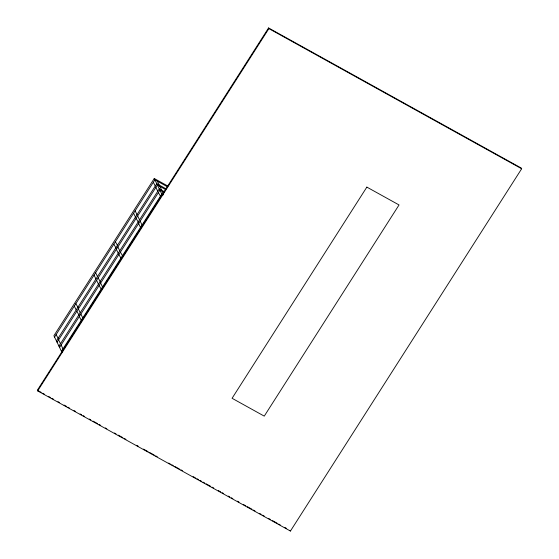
<?xml version="1.0" encoding="UTF-8"?>
<svg xmlns="http://www.w3.org/2000/svg" width="559" height="559" viewBox="0 0 559 559"><rect width="100%" height="100%" fill="white"/><g stroke="black" fill="none" stroke-linecap="round" stroke-linejoin="round"><path stroke-width="0.84" d="M167.986 186.119L154.249 178.503L53.902 335.735L62.098 352.617M54.544 337.063L154.899 179.83L167.12 186.608M56.417 340.92L156.772 183.687L165.981 188.795M57.067 342.248L157.414 185.015L165.869 189.704M158.875 185.553L159.203 185.036L157.331 181.179M58.94 346.105L159.287 188.872L164.73 191.891M59.582 347.432L159.93 190.2L163.871 192.387M61.455 351.29L161.803 194.057L163.326 194.902M37.341 390.238L268.565 27.95L521.337 168.098L521.659 168.762L290.435 531.05L37.663 390.902L37.341 390.238L41.156 392.355M37.663 390.902L268.886 28.614L268.565 27.95M268.886 28.614L521.659 168.762M160.789 196.754L158.393 192.61M138.506 222.531L136.117 218.387M117.767 245.904L115.371 241.761M116.23 248.315L113.833 244.171M122.798 256.274L120.409 252.13M121.261 258.684L118.871 254.541M100.522 282.057L98.125 277.914M101.5 289.646L99.104 285.502M78.239 307.834L75.849 303.691M79.217 315.43L76.828 311.286M58.478 338.803L56.082 334.652M42.687 393.201L44.21 394.046M48.794 396.59L50.317 397.435M51.847 398.281L53.378 399.126M57.954 401.669L59.485 402.515M64.068 405.058L66.36 406.33M67.884 407.176L69.414 408.021M73.998 410.565L75.521 411.41M80.105 413.946L81.628 414.792M83.158 415.644L84.689 416.49M89.265 419.026L90.796 419.879M93.087 421.144L97.671 423.687M99.195 424.533L100.725 425.378M105.309 427.921L106.832 428.767M114.469 433.001L115.999 433.847M118.284 435.119L122.868 437.662M124.398 438.508L125.922 439.353M136.62 445.278L138.143 446.124M143.488 449.094L148.072 451.63M149.595 452.476L154.179 455.019M155.709 455.864L157.233 456.71M168.692 463.062L170.215 463.907M171.746 464.76L173.276 465.605M174.799 466.451L179.383 468.994M180.906 469.839L182.437 470.685M193.128 476.61L195.419 477.882M196.95 478.728L198.473 479.573M200.003 480.426L201.526 481.271M203.057 482.117L204.587 482.962M206.11 483.808L210.694 486.351M212.217 487.196L213.748 488.042M218.331 490.585L220.623 491.857M222.147 492.703L223.677 493.548M228.261 496.092L229.784 496.937M231.314 497.783L232.837 498.628M237.421 501.171L238.952 502.017M243.528 504.56L245.82 505.825M247.351 506.678L251.934 509.214M253.458 510.06L254.988 510.912M259.572 513.448L261.095 514.294M262.625 515.139L264.148 515.992M268.732 518.528L270.263 519.374M272.554 520.646L277.131 523.189M278.661 524.035L280.185 524.88M284.769 527.423L286.299 528.269M159.846 186.364L161.719 190.221M162.362 191.548L163.487 193.861M154.249 178.503L162.445 195.384M153.362 182.241L155.234 186.098M155.877 187.426L157.75 191.283M135.131 210.799L137.004 214.656M137.654 215.984L139.526 219.834M140.169 221.168L142.042 225.018M290.114 530.386L290.435 531.05M133.594 213.203L135.467 217.06M138.632 223.572L140.505 227.429M117.886 246.945L119.759 250.802M116.349 249.356L118.222 253.213M95.61 272.729L97.483 276.579M100.641 283.099L102.514 286.949M94.073 275.133L95.945 278.99M96.588 280.318L98.461 284.175M78.365 308.875L80.237 312.733M80.88 314.06L82.753 317.917M74.312 306.101L76.185 309.952M79.343 316.471L81.216 320.321M58.604 339.837L60.47 343.694M61.12 345.022L62.992 348.879M366.851 187.111L232.076 398.287L264.253 416.134L399.035 204.95L366.851 187.111"/></g></svg>
